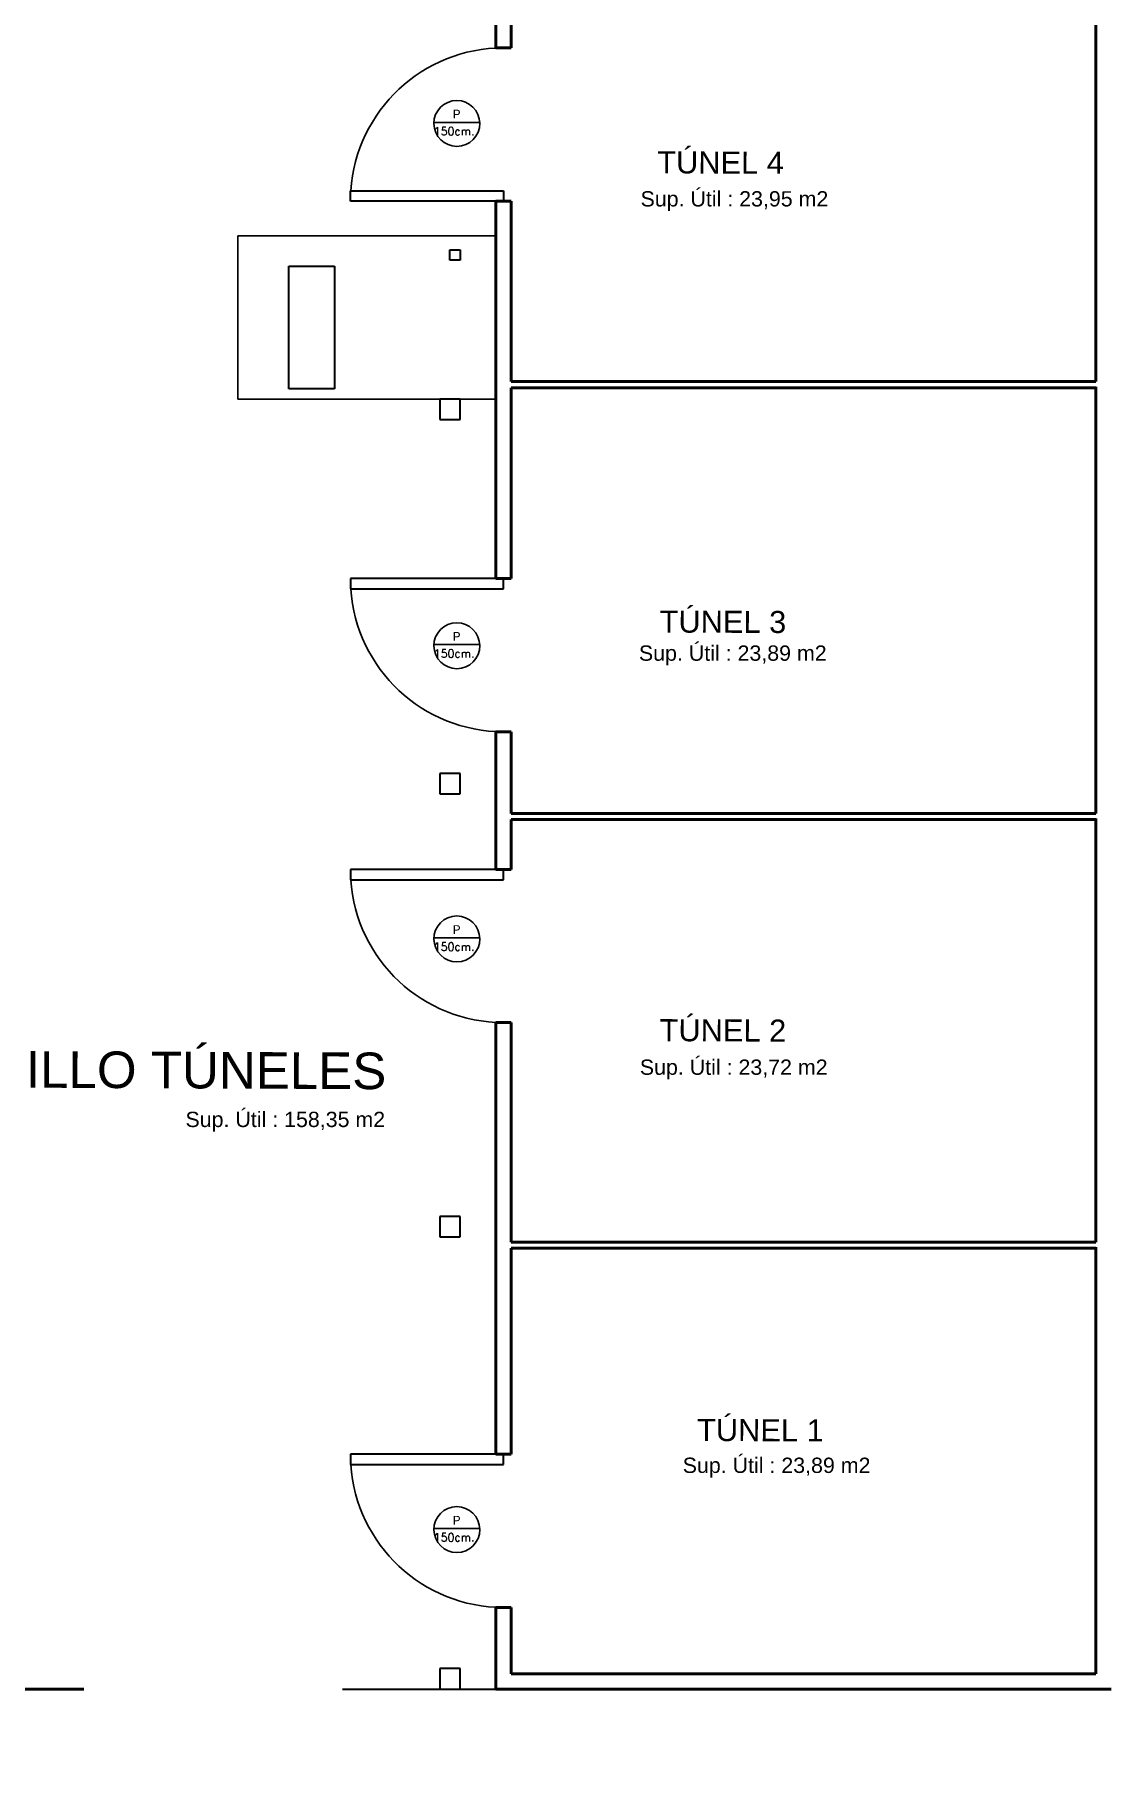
# Model space of a CAD drawing. Header units: inches. Extents: x -955375 to 106222, y -96450 to 64845.
# Drawn here: x 44384 to 55100, y 23947 to 41235 of the extents above; entities that cross this region are included whole.
import ezdxf

# ---------------------------------------------------------------- set-up
doc = ezdxf.new("R2010")
doc.units = ezdxf.units.IN
doc.header["$MEASUREMENT"] = 0
doc.linetypes.add('CONTINUA', pattern=[0])
for name, color, linetype in [('023_MUROS_2', 7, 'Continuous'), ('A_TEXTOLOCAL', 3, 'Continuous'), ('cimentacion', 2, 'Continuous'), ('DIBUJO', 2, 'Continuous')]:
    doc.layers.add(name, color=color, linetype=linetype)
doc.layers.add('ACHUTECH', color=24, linetype='Continuous', lineweight=18)
doc.styles.add('ROMANS', font='romans')
doc.styles.get("Standard").update_dxf_attribs({"font": 'isocp2.shx'})
doc.styles.add('TEXTO-100', font='romans.shx', dxfattribs={"height": 0.15})
doc.dimstyles.new('SUPERPEQUEÑA', dxfattribs={"dimtxt": 0.1, "dimasz": 0.05, "dimexe": 0.1, "dimexo": 0.15, "dimgap": 0.05, "dimtad": 1, "dimzin": 0, "dimdsep": 46, "dimtxsty": 'Standard', "dimblk1": 'CRUZZ', "dimblk2": 'CRUZZ', "dimsah": 1, "dimcen": 0.03, "dimse1": 1, "dimse2": 1, "dimclrd": 109, "dimclre": 4, "dimclrt": 173, "dimadec": 0, "dimazin": 0, "dimtfac": 1, "dimtix": 1, "dimtmove": 1, "dimatfit": 3, "dimldrblk": 'CRUZZ', "dimfxl": 1, "dimtolj": 1, "dimtzin": 0, "dimlwd": -1, "dimarcsym": 0})

# ---------------------------------------------------------------- blocks, each defined once
blk = doc.blocks.new('CRUZ')
at = {"layer": 'DIBUJO', "color": 7, "lineweight": -3}
blk.add_line((0, 0), (0, 0), dxfattribs=at)
blk.add_line((0, 0), (0, 0), dxfattribs=at)
at = {"layer": 'DIBUJO', "color": 7, "lineweight": -3, "const_width": 0.05}
blk.add_lwpolyline([(0, 0, 1), (0, 0, 1)], format="xyb", close=True, dxfattribs=at)
blk = doc.blocks.new('CRUZZ')
at = {"layer": 'DIBUJO', "color": 3, "xscale": 10, "yscale": 10, "zscale": 10}
blk.add_blockref('CRUZ', (0, 0), dxfattribs=at)
blk = doc.blocks.new('*D209')
at = {"layer": 'ACHUTECH', "color": 7, "ltscale": 500, "transparency": 16777216}
blk.add_line((95544, 59153), (95544, 15079), dxfattribs=at)
at = {"layer": 'Defpoints', "color": 0, "linetype": 'CONTINUA', "ltscale": 500, "transparency": 16777216}
for p in [(30946, 59153), (85095, 15079), (95544, 15079)]:
    blk.add_point(p, dxfattribs=at)
at = {"layer": 'ACHUTECH', "color": 7, "linetype": 'CONTINUA', "ltscale": 500, "transparency": 16777216, "xscale": 0.05, "yscale": 0.05, "zscale": 0.05}
for p, rotation in [((95544, 59153), 90), ((95544, 15079), 270)]:
    blk.add_blockref('CRUZZ', p, dxfattribs=dict(at, rotation=rotation))
at = {"layer": 'ACHUTECH', "color": 7, "linetype": 'CONTINUA', "lineweight": 13, "ltscale": 500, "transparency": 16777216, "insert": (95544, 37116), "char_height": 0.15, "attachment_point": 5, "rotation": 90}
blk.add_mtext('\\A1;44073.80', dxfattribs=at)

msp = doc.modelspace()

# ---------------------------------------------------------------- linework, layer by layer
at = {"color": 7}
for p, q in [((48846.829, 40354.236), (48388.124, 40354.236)), ((46421.287, 39218.104), (46421.287, 37581.574)), ((46421.287, 39218.104), (49009.05, 39218.104)), ((46421.287, 37581.574), (49009.05, 37581.574)), ((48846.829, 35119.762), (48388.124, 35119.762)), ((48846.829, 32181.72), (48388.124, 32181.72)), ((48846.829, 26262.228), (48388.124, 26262.228))]:
    msp.add_line(p, q, dxfattribs=at)
for centre, start, end in [((49085.763, 39565.867), 90, 176.1774463), ((49085.763, 35781.391), 183.8225537, 270), ((49085.763, 32866.322), 183.8225537, 270), ((49085.763, 27005.499), 183.8225537, 270)]:
    msp.add_arc(centre, 1534.247, start, end, dxfattribs=at)
for centre in [(48617.927, 40343.18), (48617.927, 35108.705), (48617.927, 32170.663), (48617.927, 26251.172)]:
    msp.add_ellipse(centre, major_axis=(162.683, 162.683), ratio=0.999999997, start_param=5.502992482, end_param=11.786177789, dxfattribs=at)
at = {"layer": '023_MUROS_2', "color": 7, "lineweight": 50}
for p, q in [((49009.05, 42552.534), (49009.05, 41100.114)), ((49162.475, 41100.114), (49162.475, 42030.89)), ((55023.298, 42030.89), (55023.298, 37755.455)), ((55023.48, 42039.317), (55023.48, 37763.883)), ((49009.05, 41100.114), (49162.475, 41100.114)), ((49162.475, 39565.867), (49009.05, 39565.867)), ((49009.05, 39565.867), (49009.05, 35781.391)), ((49162.475, 37755.455), (49162.475, 39565.867)), ((55023.298, 37755.455), (49162.475, 37755.455)), ((49162.475, 35781.391), (49162.475, 37694.086)), ((49162.475, 37694.086), (55023.298, 37694.086)), ((55023.298, 37694.086), (55023.298, 33428.879)), ((55023.48, 37702.513), (55023.48, 33437.307)), ((49009.05, 35781.391), (49162.475, 35781.391)), ((49162.475, 34247.144), (49009.05, 34247.144)), ((49009.05, 34247.144), (49009.05, 32866.322)), ((49162.475, 33428.879), (49162.475, 34247.144)), ((55023.298, 33428.879), (49162.475, 33428.879)), ((49162.475, 32866.322), (49162.475, 33367.509)), ((49162.475, 33367.509), (55023.298, 33367.509)), ((55023.298, 33367.509), (55023.298, 29132.988)), ((55023.48, 33375.937), (55023.48, 29141.416)), ((49009.05, 32866.322), (49162.475, 32866.322)), ((49162.475, 31332.075), (49009.05, 31332.075)), ((49009.05, 31332.075), (49009.05, 27005.499)), ((49162.475, 29132.988), (49162.475, 31332.075)), ((55023.298, 29132.988), (49162.475, 29132.988)), ((49162.475, 27005.499), (49162.475, 29071.618)), ((49162.475, 29071.618), (55023.298, 29071.618)), ((55023.298, 29071.618), (55023.298, 24806.412)), ((55023.48, 29080.046), (55023.48, 24814.839)), ((49009.05, 27005.499), (49162.475, 27005.499)), ((49162.475, 25471.252), (49009.05, 25471.252)), ((49009.05, 25471.252), (49009.05, 24652.987)), ((49162.475, 24806.412), (49162.475, 25471.252)), ((55023.298, 24806.412), (49162.475, 24806.412)), ((42722.568, 24652.987), (44878.506, 24652.987)), ((49009.05, 24652.987), (55176.723, 24652.987))]:
    msp.add_line(p, q, dxfattribs=at)
at = {"layer": 'A_TEXTOLOCAL', "color": 7, "lineweight": 30}
for p, q in [((47551.516, 39565.867), (47551.516, 39668.15)), ((47551.516, 39668.15), (49085.763, 39668.15)), ((49085.763, 39668.15), (49085.763, 39565.867)), ((49085.763, 39565.867), (47551.516, 39565.867)), ((48548.776, 39074.908), (48651.059, 39074.908)), ((48548.776, 38972.625), (48548.776, 39074.908)), ((48651.059, 39074.908), (48651.059, 38972.625)), ((46932.703, 38911.255), (47392.977, 38911.255)), ((46932.703, 37683.857), (46932.703, 38911.255)), ((47392.977, 38911.255), (47392.977, 37683.857)), ((48651.059, 38972.625), (48548.776, 38972.625)), ((47392.977, 37683.857), (46932.703, 37683.857)), ((48651.059, 37581.574), (48446.493, 37581.574)), ((48446.493, 37581.574), (48446.493, 37377.008)), ((48651.059, 37377.008), (48651.059, 37581.574)), ((48446.493, 37377.008), (48651.059, 37377.008)), ((49085.763, 35781.391), (47551.516, 35781.391)), ((47551.516, 35781.391), (47551.516, 35679.108)), ((47551.516, 35679.108), (49085.763, 35679.108)), ((49085.763, 35679.108), (49085.763, 35781.391)), ((48651.059, 33827.784), (48446.493, 33827.784)), ((48446.493, 33827.784), (48446.493, 33623.217)), ((48651.059, 33623.217), (48651.059, 33827.784)), ((48446.493, 33623.217), (48651.059, 33623.217)), ((49085.763, 32866.322), (47551.516, 32866.322)), ((47551.516, 32866.322), (47551.516, 32764.039)), ((49085.763, 32764.039), (49085.763, 32866.322)), ((47551.516, 32764.039), (49085.763, 32764.039)), ((48651.059, 29388.696), (48446.493, 29388.696)), ((48446.493, 29388.696), (48446.493, 29184.13)), ((48651.059, 29184.13), (48651.059, 29388.696)), ((48446.493, 29184.13), (48651.059, 29184.13)), ((49085.763, 27005.499), (47551.516, 27005.499)), ((47551.516, 27005.499), (47551.516, 26903.216)), ((49085.763, 26903.216), (49085.763, 27005.499)), ((47551.516, 26903.216), (49085.763, 26903.216)), ((48651.059, 24857.554), (48446.493, 24857.554)), ((48446.493, 24857.554), (48446.493, 24652.987)), ((48651.059, 24652.987), (48651.059, 24857.554)), ((49006.454, 24649.62), (47472.207, 24649.62)), ((48446.493, 24652.987), (48651.059, 24652.987))]:
    msp.add_line(p, q, dxfattribs=at)

# ---------------------------------------------------------------- texts
at = {"color": 7, "lineweight": 30, "char_height": 86.99218, "width": 8943.08379, "attachment_point": 3}
for insert in [(48655.456, 40480.639), (48655.456, 35246.165), (48655.456, 32308.123), (48655.456, 26388.631)]:
    msp.add_mtext('{\\Figes1003|c0;P }', dxfattribs=dict(at, insert=insert))
at = {"color": 7, "char_height": 153.42468, "width": 2503.05656, "attachment_point": 7}
for s, insert in [('{\\fArial|b0|i0|c0|p34;Sup. Útil : 23,95 m2}', (50459.377, 39464.792)), ('{\\fArial|b0|i0|c0|p34;Sup. Útil : 23,89 m2}', (50442.928, 34911.965)), ('{\\fArial|b0|i0|c0|p34;Sup. Útil : 23,72 m2}', (50452.329, 30762.406)), ('{\\fArial|b0|i0|c0|p34;Sup. Útil : 158,35 m2}', (45897.896, 30238.873)), ('{\\fArial|b0|i0|c0|p34;Sup. Útil : 23,89 m2}', (50881.992, 26772.456))]:
    msp.add_mtext(s, dxfattribs=dict(at, insert=insert))
at = {"layer": 'A_TEXTOLOCAL', "color": 7, "attachment_point": 3, "style": 'TEXTO-100'}
for s, insert, char_height, width, rotation in [('{\\fArial|b0|i0|c0|p34;TÚNEL 4}', (51896.573, 40059.122), 220.93154, 5909.33788, 359.7791332), ('{\\fArial|b0|i0|c0|p34;TÚNEL 3}', (51920.283, 35457.052), 220.93154, 5909.33788, 359.7791332), ('{\\fArial|b0|i0|c0|p34;TÚNEL 2}', (51920.283, 31362.07), 220.93154, 5909.33788, 359.7791332), ('{\\fArial|b0|i0|c0|p34; PASILLO TÚNELES}', (47912.158, 31030.886), 366.46577, 11882.14955, 359.7555449), ('{\\fArial|b0|i0|c0|p34;TÚNEL 1}', (52295.504, 27355.208), 220.93154, 5909.33788, 359.7791332)]:
    msp.add_mtext(s, dxfattribs=dict(at, insert=insert, char_height=char_height, width=width, rotation=rotation))
at = {"layer": 'cimentacion', "color": 7, "lineweight": 18, "ltscale": 0.3, "style": 'ROMANS', "width": 0.995455}
for p in [(48386.907, 40224.907), (48386.907, 34990.433), (48386.907, 32052.391), (48386.907, 26132.899)]:
    msp.add_text('150cm.', height=81.0082, dxfattribs=at).set_placement(p)

# ---------------------------------------------------------------- dimensions: what is measured, and where the dimension line sits
at = {"layer": 'ACHUTECH', "color": 7, "linetype": 'CONTINUA', "lineweight": 13, "ltscale": 500}
dim = msp.add_linear_dim(base=(95544.065, 15079.287), p1=(30945.851, 59153.085), p2=(85094.536, 15079.287), angle=90, dimstyle='SUPERPEQUEÑA', override={"dimtxt": 0.15, "dimgap": 0.02, "dimclrd": 7, "dimclrt": 7, "dimfxl": 0.2}, dxfattribs=at)
dim.commit()
dim.dimension.update_dxf_attribs({"geometry": '*D209', "text_midpoint": (95543.97, 37116.186)})

doc.saveas('drawing.dxf')
